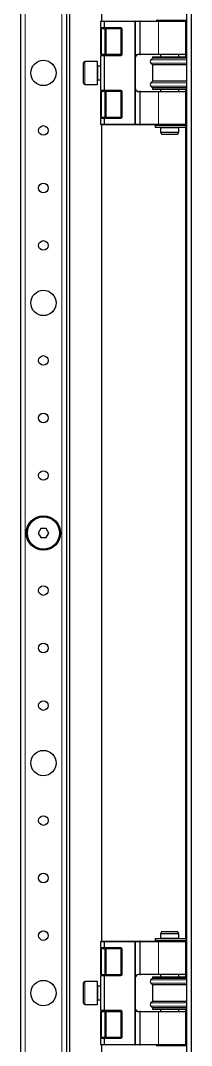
# Model space of a CAD drawing. Header units: millimetres. Extents: x -1275 to 3240, y -1281 to 1219.
# Drawn here: x 317.2 to 391.7, y -444 to 1.6 of the extents above; entities that cross this region are included whole.
import ezdxf

# ---------------------------------------------------------------- set-up
doc = ezdxf.new("R2010")
doc.units = ezdxf.units.MM

msp = doc.modelspace()

# ---------------------------------------------------------------- linework, layer by layer
at = {"color": 7, "linetype": 'Continuous', "lineweight": 25}
for p, q in [((389.74, -898.72), (389.74, 456.28)), ((391.74, -898.72), (391.74, 456.28)), ((338.74, -867.22), (338.74, 424.78)), ((317.24, 396.28), (317.24, -838.72)), ((337.24, 396.28), (337.24, -838.72)), ((352.74, 1.28), (352.74, 306.28)), ((352.24, -1.42), (352.24, 1.08)), ((352.44, 1.28), (353.83, 1.28)), ((353.74, 1.08), (353.74, -1.42)), ((353.83, 1.28), (367.04, 1.28)), ((367.04, 1.28), (369.26, 1.28)), ((367.24, 1.08), (367.24, -43.52)), ((369.54, 1.28), (369.26, 1.28)), ((369.54, 1.28), (377.43, 1.28)), ((389.39, 1.58), (376.4, 1.58)), ((377.43, 1.28), (389.04, 1.28)), ((378.24, 1.53), (378.24, 1.28)), ((378.24, 1.53), (386.24, 1.53)), ((378.74, 1.58), (378.74, 1.53)), ((385.74, 1.53), (385.74, 1.58)), ((386.24, 1.28), (386.24, 1.53)), ((389.24, -13.02), (389.24, 1.08)), ((352.24, -1.42), (352.24, -2.02)), ((352.24, -13.12), (352.24, -2.02)), ((353.87, -1.72), (352.54, -1.72)), ((360.94, -1.72), (353.87, -1.72)), ((354.24, -13.12), (354.24, -2.02)), ((361.24, -13.12), (361.24, -2.02)), ((352.24, -13.12), (352.24, -13.72)), ((369.26, -13.22), (368.74, -13.22)), ((369.26, -13.22), (369.54, -13.22)), ((377.43, -13.22), (369.54, -13.22)), ((389.04, -13.22), (377.43, -13.22)), ((378.24, -13.22), (378.24, -14.22)), ((386.24, -14.22), (386.24, -13.22)), ((344.74, -21.22), (344.74, -16.82)), ((350.74, -16.22), (345.34, -16.22)), ((350.74, -21.22), (350.74, -16.22)), ((352.24, -28.72), (352.24, -13.72)), ((352.54, -13.42), (353.87, -13.42)), ((353.74, -13.72), (353.74, -28.72)), ((353.87, -13.42), (360.94, -13.42)), ((374.74, -14.82), (374.04, -15.5)), ((374.04, -16.93), (374.74, -17.62)), ((374.74, -14.22), (374.74, -14.82)), ((374.74, -14.22), (389.74, -14.22)), ((389.74, -14.82), (374.74, -14.82)), ((374.74, -17.62), (374.74, -24.82)), ((389.74, -17.62), (374.74, -17.62)), ((344.74, -25.62), (344.74, -21.22)), ((350.74, -26.22), (350.74, -21.22)), ((352.24, -18.22), (350.99, -18.22)), ((345.34, -26.22), (350.74, -26.22)), ((350.99, -24.22), (352.24, -24.22)), ((374.74, -24.82), (374.04, -25.5)), ((389.74, -24.82), (374.74, -24.82)), ((352.24, -28.72), (352.24, -29.32)), ((352.24, -40.42), (352.24, -29.32)), ((353.87, -29.02), (352.54, -29.02)), ((360.94, -29.02), (353.87, -29.02)), ((354.24, -40.42), (354.24, -29.32)), ((361.24, -40.42), (361.24, -29.32)), ((368.74, -29.22), (369.26, -29.22)), ((369.54, -29.22), (369.26, -29.22)), ((369.54, -29.22), (377.43, -29.22)), ((374.04, -26.93), (374.74, -27.62)), ((374.74, -27.62), (374.74, -28.22)), ((389.74, -27.62), (374.74, -27.62)), ((374.74, -28.22), (389.74, -28.22)), ((377.43, -29.22), (389.04, -29.22)), ((378.24, -28.22), (378.24, -29.22)), ((386.24, -29.22), (386.24, -28.22)), ((389.24, -43.52), (389.24, -29.42)), ((352.24, -40.42), (352.24, -41.02)), ((352.24, -43.52), (352.24, -41.02)), ((353.83, -43.72), (352.44, -43.72)), ((352.54, -40.72), (353.87, -40.72)), ((352.74, -398.72), (352.74, -43.72)), ((353.74, -41.02), (353.74, -43.52)), ((367.04, -43.72), (353.83, -43.72)), ((353.87, -40.72), (360.94, -40.72)), ((369.26, -43.72), (367.04, -43.72)), ((369.26, -43.72), (369.54, -43.72)), ((377.43, -43.72), (369.54, -43.72)), ((375.87, -44.02), (375.87, -44.92)), ((375.92, -44.02), (375.87, -44.02)), ((389.39, -44.02), (375.92, -44.02)), ((389.04, -43.72), (377.43, -43.72)), ((378.24, -43.72), (378.24, -43.97)), ((378.24, -43.97), (386.24, -43.97)), ((378.74, -43.97), (378.74, -44.02)), ((385.74, -44.02), (385.74, -43.97)), ((386.24, -43.97), (386.24, -43.72)), ((389.39, -44.92), (389.39, -44.02)), ((375.92, -44.92), (375.87, -44.92)), ((389.39, -44.92), (375.92, -44.92)), ((378.24, -44.97), (378.24, -46.97)), ((378.24, -44.97), (386.24, -44.97)), ((378.24, -46.97), (378.82, -47.97)), ((378.24, -46.97), (382.77, -46.97)), ((378.74, -44.92), (378.74, -44.97)), ((382.7, -47.97), (378.82, -47.97)), ((385.67, -47.97), (382.7, -47.97)), ((382.77, -46.97), (386.24, -46.97)), ((385.67, -47.97), (386.24, -46.97)), ((385.74, -44.97), (385.74, -44.92)), ((386.24, -46.97), (386.24, -44.97)), ((326.09, -219.22), (324.93, -221.22)), ((324.93, -221.22), (326.09, -223.22)), ((328.4, -219.22), (326.09, -219.22)), ((329.55, -221.22), (328.4, -219.22)), ((328.4, -223.22), (329.55, -221.22)), ((326.09, -223.22), (328.4, -223.22)), ((378.82, -394.47), (378.24, -395.47)), ((378.24, -395.47), (378.24, -397.47)), ((386.24, -395.47), (378.24, -395.47)), ((378.82, -394.47), (385.67, -394.47)), ((386.24, -395.47), (385.67, -394.47)), ((386.24, -397.47), (386.24, -395.47)), ((352.24, -401.42), (352.24, -398.92)), ((352.44, -398.72), (353.83, -398.72)), ((353.74, -398.92), (353.74, -401.42)), ((353.83, -398.72), (367.04, -398.72)), ((367.04, -398.72), (369.26, -398.72)), ((367.24, -398.92), (367.24, -443.52)), ((369.54, -398.72), (369.26, -398.72)), ((369.54, -398.72), (377.43, -398.72)), ((375.87, -397.52), (375.87, -398.42)), ((375.87, -397.52), (375.92, -397.52)), ((375.87, -398.42), (375.92, -398.42)), ((375.92, -397.52), (389.39, -397.52)), ((375.92, -398.42), (389.39, -398.42)), ((377.43, -398.72), (389.04, -398.72)), ((382.77, -397.47), (378.24, -397.47)), ((378.24, -398.47), (378.24, -398.72)), ((382.77, -398.47), (378.24, -398.47)), ((378.74, -397.47), (378.74, -397.52)), ((378.74, -398.42), (378.74, -398.47)), ((386.24, -397.47), (382.77, -397.47)), ((386.24, -398.47), (382.77, -398.47)), ((385.74, -397.52), (385.74, -397.47)), ((385.74, -398.47), (385.74, -398.42)), ((386.24, -398.72), (386.24, -398.47)), ((389.24, -413.02), (389.24, -398.92)), ((389.39, -398.42), (389.39, -397.52)), ((352.24, -401.42), (352.24, -402.02)), ((352.24, -413.12), (352.24, -402.02)), ((353.87, -401.72), (352.54, -401.72)), ((360.94, -401.72), (353.87, -401.72)), ((354.24, -413.12), (354.24, -402.02)), ((361.24, -413.12), (361.24, -402.02)), ((352.24, -413.12), (352.24, -413.72)), ((352.24, -428.72), (352.24, -413.72)), ((352.54, -413.42), (353.87, -413.42)), ((353.74, -413.72), (353.74, -428.72)), ((353.87, -413.42), (360.94, -413.42)), ((369.26, -413.22), (368.74, -413.22)), ((369.26, -413.22), (369.54, -413.22)), ((377.43, -413.22), (369.54, -413.22)), ((374.74, -414.22), (374.74, -414.82)), ((374.74, -414.22), (389.74, -414.22)), ((389.04, -413.22), (377.43, -413.22)), ((378.24, -413.22), (378.24, -414.22)), ((386.24, -414.22), (386.24, -413.22)), ((344.74, -425.62), (344.74, -416.82)), ((350.74, -416.22), (345.34, -416.22)), ((350.74, -426.22), (350.74, -416.22)), ((352.24, -418.22), (350.99, -418.22)), ((374.74, -414.82), (374.04, -415.5)), ((374.04, -416.93), (374.74, -417.62)), ((389.74, -414.82), (374.74, -414.82)), ((374.74, -417.62), (374.74, -424.82)), ((389.74, -417.62), (374.74, -417.62)), ((345.34, -426.22), (350.74, -426.22)), ((350.99, -424.22), (352.24, -424.22)), ((374.74, -424.82), (374.04, -425.5)), ((374.04, -426.93), (374.74, -427.62)), ((389.74, -424.82), (374.74, -424.82)), ((374.74, -427.62), (374.74, -428.22)), ((389.74, -427.62), (374.74, -427.62)), ((352.24, -428.72), (352.24, -429.32)), ((352.24, -440.42), (352.24, -429.32)), ((353.87, -429.02), (352.54, -429.02)), ((360.94, -429.02), (353.87, -429.02)), ((354.24, -440.42), (354.24, -429.32)), ((361.24, -440.42), (361.24, -429.32)), ((368.74, -429.22), (369.26, -429.22)), ((369.54, -429.22), (369.26, -429.22)), ((369.54, -429.22), (377.43, -429.22)), ((374.74, -428.22), (389.74, -428.22)), ((377.43, -429.22), (389.04, -429.22)), ((378.24, -428.22), (378.24, -429.22)), ((386.24, -429.22), (386.24, -428.22)), ((389.24, -443.52), (389.24, -429.42)), ((352.24, -440.42), (352.24, -441.02)), ((352.24, -443.52), (352.24, -441.02)), ((352.54, -440.72), (353.87, -440.72)), ((353.74, -441.02), (353.74, -443.52)), ((353.87, -440.72), (360.94, -440.72)), ((353.83, -443.72), (352.44, -443.72)), ((352.74, -748.72), (352.74, -443.72)), ((367.04, -443.72), (353.83, -443.72)), ((369.26, -443.72), (367.04, -443.72)), ((369.26, -443.72), (369.54, -443.72)), ((377.43, -443.72), (369.54, -443.72)), ((376.4, -444.02), (389.39, -444.02)), ((389.04, -443.72), (377.43, -443.72)), ((378.24, -443.72), (378.24, -443.97)), ((382.77, -443.97), (378.24, -443.97)), ((378.74, -443.97), (378.74, -444.02)), ((386.24, -443.97), (382.77, -443.97)), ((385.74, -444.02), (385.74, -443.97)), ((386.24, -443.97), (386.24, -443.72))]:
    msp.add_line(p, q, dxfattribs=at)
at = {"color": 8, "linetype": 'Continuous', "lineweight": 18}
for p, q in [((319.24, 396.28), (319.24, -838.72)), ((335.24, 396.28), (335.24, -838.72)), ((353.74, 1.08), (352.24, 1.08)), ((367.04, 1.08), (353.74, 1.08)), ((367.04, 1.08), (367.04, 1.28)), ((367.04, -43.52), (367.04, 1.08)), ((367.04, 1.08), (367.24, 1.08)), ((369.26, 1.08), (367.24, 1.08)), ((369.26, 1.28), (369.26, 1.08)), ((369.26, -13.02), (369.26, 1.08)), ((369.4, 1.08), (369.26, 1.08)), ((377.29, 1.08), (369.4, 1.08)), ((369.4, 1.08), (369.4, -13.02)), ((389.24, 1.08), (377.29, 1.08)), ((377.29, -13.02), (377.29, 1.08)), ((389.14, 1.58), (389.14, 1.26)), ((352.24, -1.42), (353.74, -1.42)), ((352.54, -2.02), (352.24, -2.02)), ((352.54, -1.72), (352.54, -2.02)), ((353.94, -2.02), (352.54, -2.02)), ((352.54, -2.02), (352.54, -13.12)), ((353.74, -1.42), (360.94, -1.42)), ((353.94, -1.72), (353.94, -2.02)), ((354.24, -2.02), (353.94, -2.02)), ((353.94, -13.12), (353.94, -2.02)), ((354.54, -2.02), (354.24, -2.02)), ((354.54, -2.02), (354.54, -1.72)), ((360.94, -2.02), (354.54, -2.02)), ((354.54, -2.02), (354.54, -13.12)), ((360.94, -1.42), (360.94, -1.72)), ((360.94, -2.02), (360.94, -1.72)), ((361.24, -2.02), (360.94, -2.02)), ((360.94, -13.12), (360.94, -2.02)), ((361.54, -2.02), (361.24, -2.02)), ((361.54, -2.02), (361.54, -13.12)), ((352.54, -13.12), (352.24, -13.12)), ((352.54, -13.12), (353.94, -13.12)), ((352.54, -13.12), (352.54, -13.42)), ((353.94, -13.12), (353.94, -13.42)), ((354.24, -13.12), (353.94, -13.12)), ((354.54, -13.12), (354.24, -13.12)), ((354.54, -13.42), (354.54, -13.12)), ((354.54, -13.12), (360.94, -13.12)), ((360.94, -13.42), (360.94, -13.12)), ((361.24, -13.12), (360.94, -13.12)), ((361.54, -13.12), (361.24, -13.12)), ((368.74, -13.02), (369.26, -13.02)), ((368.74, -13.02), (368.74, -13.22)), ((369.4, -13.02), (369.26, -13.02)), ((369.26, -13.02), (369.26, -13.22)), ((369.4, -13.02), (377.29, -13.02)), ((377.29, -13.02), (389.24, -13.02)), ((389.14, -13.19), (389.14, -14.22)), ((345.34, -16.22), (345.34, -21.22)), ((353.74, -13.72), (352.24, -13.72)), ((360.94, -13.72), (353.74, -13.72)), ((360.94, -13.42), (360.94, -13.72)), ((389.74, -15.5), (374.04, -15.5)), ((389.74, -16.93), (374.04, -16.93)), ((345.34, -21.22), (345.34, -26.22)), ((350.99, -18.22), (350.99, -24.22)), ((389.74, -25.5), (374.04, -25.5)), ((352.24, -28.72), (353.74, -28.72)), ((352.54, -29.32), (352.24, -29.32)), ((352.54, -29.32), (352.54, -29.02)), ((353.94, -29.32), (352.54, -29.32)), ((352.54, -29.32), (352.54, -40.42)), ((353.74, -28.72), (360.94, -28.72)), ((353.94, -29.32), (353.94, -29.02)), ((353.94, -40.42), (353.94, -29.32)), ((353.94, -29.32), (354.24, -29.32)), ((354.24, -29.32), (354.54, -29.32)), ((354.54, -29.32), (354.54, -29.02)), ((360.94, -29.32), (354.54, -29.32)), ((354.54, -29.32), (354.54, -40.42)), ((360.94, -29.02), (360.94, -28.72)), ((360.94, -29.32), (360.94, -29.02)), ((360.94, -29.32), (361.24, -29.32)), ((360.94, -40.42), (360.94, -29.32)), ((361.24, -29.32), (361.54, -29.32)), ((361.54, -29.32), (361.54, -40.42)), ((368.74, -29.22), (368.74, -29.42)), ((369.26, -29.42), (368.74, -29.42)), ((369.26, -29.22), (369.26, -29.42)), ((369.26, -43.52), (369.26, -29.42)), ((369.26, -29.42), (369.4, -29.42)), ((369.4, -29.42), (369.4, -43.52)), ((377.29, -29.42), (369.4, -29.42)), ((389.74, -26.93), (374.04, -26.93)), ((377.29, -43.52), (377.29, -29.42)), ((389.24, -29.42), (377.29, -29.42)), ((389.14, -28.22), (389.14, -29.24)), ((352.24, -40.42), (352.54, -40.42)), ((353.74, -41.02), (352.24, -41.02)), ((352.24, -43.52), (353.74, -43.52)), ((352.54, -40.72), (352.54, -40.42)), ((352.54, -40.42), (353.94, -40.42)), ((360.94, -41.02), (353.74, -41.02)), ((353.74, -43.52), (367.04, -43.52)), ((353.94, -40.72), (353.94, -40.42)), ((354.24, -40.42), (353.94, -40.42)), ((354.54, -40.42), (354.24, -40.42)), ((354.54, -40.72), (354.54, -40.42)), ((354.54, -40.42), (360.94, -40.42)), ((360.94, -40.72), (360.94, -40.42)), ((361.24, -40.42), (360.94, -40.42)), ((360.94, -41.02), (360.94, -40.72)), ((361.54, -40.42), (361.24, -40.42)), ((367.04, -43.72), (367.04, -43.52)), ((367.24, -43.52), (367.04, -43.52)), ((367.24, -43.52), (369.26, -43.52)), ((369.26, -43.52), (369.4, -43.52)), ((369.26, -43.52), (369.26, -43.72)), ((369.4, -43.52), (377.29, -43.52)), ((375.92, -44.92), (375.92, -44.02)), ((377.29, -43.52), (389.24, -43.52)), ((389.14, -43.69), (389.14, -44.02)), ((389.14, -44.92), (389.14, -397.52)), ((353.74, -398.92), (352.24, -398.92)), ((367.04, -398.92), (353.74, -398.92)), ((367.04, -398.92), (367.04, -398.72)), ((367.04, -443.52), (367.04, -398.92)), ((367.04, -398.92), (367.24, -398.92)), ((369.26, -398.92), (367.24, -398.92)), ((369.26, -398.72), (369.26, -398.92)), ((369.26, -413.02), (369.26, -398.92)), ((369.4, -398.92), (369.26, -398.92)), ((377.29, -398.92), (369.4, -398.92)), ((369.4, -398.92), (369.4, -413.02)), ((375.92, -397.52), (375.92, -398.42)), ((389.24, -398.92), (377.29, -398.92)), ((377.29, -413.02), (377.29, -398.92)), ((389.14, -398.42), (389.14, -398.74)), ((352.24, -401.42), (353.74, -401.42)), ((352.54, -402.02), (352.24, -402.02)), ((352.54, -401.72), (352.54, -402.02)), ((353.94, -402.02), (352.54, -402.02)), ((352.54, -402.02), (352.54, -413.12)), ((353.74, -401.42), (360.94, -401.42)), ((353.94, -401.72), (353.94, -402.02)), ((353.94, -413.12), (353.94, -402.02)), ((354.24, -402.02), (353.94, -402.02)), ((354.54, -402.02), (354.24, -402.02)), ((354.54, -402.02), (354.54, -401.72)), ((360.94, -402.02), (354.54, -402.02)), ((354.54, -402.02), (354.54, -413.12)), ((360.94, -401.42), (360.94, -401.72)), ((360.94, -402.02), (360.94, -401.72)), ((360.94, -413.12), (360.94, -402.02)), ((361.24, -402.02), (360.94, -402.02)), ((361.54, -402.02), (361.24, -402.02)), ((361.54, -402.02), (361.54, -413.12)), ((352.54, -413.12), (352.24, -413.12)), ((353.74, -413.72), (352.24, -413.72)), ((352.54, -413.12), (352.54, -413.42)), ((352.54, -413.12), (353.94, -413.12)), ((360.94, -413.72), (353.74, -413.72)), ((353.94, -413.12), (353.94, -413.42)), ((354.24, -413.12), (353.94, -413.12)), ((354.54, -413.12), (354.24, -413.12)), ((354.54, -413.42), (354.54, -413.12)), ((354.54, -413.12), (360.94, -413.12)), ((360.94, -413.42), (360.94, -413.12)), ((361.24, -413.12), (360.94, -413.12)), ((360.94, -413.42), (360.94, -413.72)), ((361.54, -413.12), (361.24, -413.12)), ((368.74, -413.02), (369.26, -413.02)), ((368.74, -413.02), (368.74, -413.22)), ((369.4, -413.02), (369.26, -413.02)), ((369.26, -413.02), (369.26, -413.22)), ((369.4, -413.02), (377.29, -413.02)), ((377.29, -413.02), (389.24, -413.02)), ((389.14, -413.19), (389.14, -414.22)), ((345.34, -416.22), (345.34, -426.22)), ((350.99, -418.22), (350.99, -421.22)), ((389.74, -415.5), (374.04, -415.5)), ((389.74, -416.93), (374.04, -416.93)), ((350.99, -421.22), (350.99, -424.22)), ((389.74, -425.5), (374.04, -425.5)), ((389.74, -426.93), (374.04, -426.93)), ((352.24, -428.72), (353.74, -428.72)), ((352.54, -429.32), (352.24, -429.32)), ((352.54, -429.32), (352.54, -429.02)), ((353.94, -429.32), (352.54, -429.32)), ((352.54, -429.32), (352.54, -440.42)), ((353.74, -428.72), (360.94, -428.72)), ((353.94, -429.32), (353.94, -429.02)), ((353.94, -429.32), (354.24, -429.32)), ((353.94, -440.42), (353.94, -429.32)), ((354.24, -429.32), (354.54, -429.32)), ((354.54, -429.32), (354.54, -429.02)), ((360.94, -429.32), (354.54, -429.32)), ((354.54, -429.32), (354.54, -440.42)), ((360.94, -429.02), (360.94, -428.72)), ((360.94, -429.32), (360.94, -429.02)), ((360.94, -429.32), (361.24, -429.32)), ((360.94, -440.42), (360.94, -429.32)), ((361.24, -429.32), (361.54, -429.32)), ((361.54, -429.32), (361.54, -440.42)), ((368.74, -429.22), (368.74, -429.42)), ((369.26, -429.42), (368.74, -429.42)), ((369.26, -429.22), (369.26, -429.42)), ((369.26, -429.42), (369.4, -429.42)), ((369.26, -443.52), (369.26, -429.42)), ((377.29, -429.42), (369.4, -429.42)), ((369.4, -429.42), (369.4, -443.52)), ((377.29, -443.52), (377.29, -429.42)), ((389.24, -429.42), (377.29, -429.42)), ((389.14, -428.22), (389.14, -429.24)), ((352.24, -440.42), (352.54, -440.42)), ((353.74, -441.02), (352.24, -441.02)), ((352.54, -440.72), (352.54, -440.42)), ((352.54, -440.42), (353.94, -440.42)), ((360.94, -441.02), (353.74, -441.02)), ((353.94, -440.72), (353.94, -440.42)), ((354.24, -440.42), (353.94, -440.42)), ((354.54, -440.42), (354.24, -440.42)), ((354.54, -440.72), (354.54, -440.42)), ((354.54, -440.42), (360.94, -440.42)), ((360.94, -440.72), (360.94, -440.42)), ((361.24, -440.42), (360.94, -440.42)), ((360.94, -441.02), (360.94, -440.72)), ((361.54, -440.42), (361.24, -440.42)), ((352.24, -443.52), (353.74, -443.52)), ((353.74, -443.52), (367.04, -443.52)), ((367.04, -443.72), (367.04, -443.52)), ((367.24, -443.52), (367.04, -443.52)), ((367.24, -443.52), (369.26, -443.52)), ((369.26, -443.52), (369.4, -443.52)), ((369.26, -443.52), (369.26, -443.72)), ((369.4, -443.52), (377.29, -443.52)), ((377.29, -443.52), (389.24, -443.52)), ((389.14, -443.69), (389.14, -444.02))]:
    msp.add_line(p, q, dxfattribs=at)
at = {"color": 7, "linetype": 'Continuous', "lineweight": 25}
for centre, radius in [((327.24, -21.22), 5.5), ((327.24, -46.22), 2.1), ((327.24, -71.22), 2.1), ((327.24, -96.22), 2.1), ((327.24, -121.22), 5.5), ((327.24, -146.22), 2.1), ((327.24, -171.22), 2.1), ((327.24, -196.22), 2.1), ((327.24, -221.22), 7.5), ((327.24, -221.22), 7), ((327.24, -246.22), 2.1), ((327.24, -271.22), 2.1), ((327.24, -296.22), 2.1), ((327.24, -321.22), 5.5), ((327.24, -346.22), 2.1), ((327.24, -371.22), 2.1), ((327.24, -396.22), 2.1), ((327.24, -421.22), 5.5)]:
    msp.add_circle(centre, radius, dxfattribs=at)
for centre, radius, start, end in [((352.44, 1.08), 0.2, 90, 180), ((367.04, 1.08), 0.2, 0, 90), ((389.04, 1.08), 0.2, 0, 90), ((352.54, -1.42), 0.3, 180, 270), ((353.94, -2.02), 0.3, 0, 90), ((360.94, -2.02), 0.3, 0, 90), ((353.94, -13.12), 0.3, 270, 0), ((360.94, -13.12), 0.3, 270, 0), ((368.74, -14.72), 1.5, 90, 180), ((389.04, -13.02), 0.2, 270, 0), ((345.34, -16.82), 0.6, 90, 180), ((352.54, -13.72), 0.3, 90, 180), ((374.74, -16.22), 1, 134.427, 225.573), ((350.99, -17.97), 0.25, 180, 270), ((345.34, -25.62), 0.6, 180, 270), ((350.99, -24.47), 0.25, 90, 180), ((374.74, -26.22), 1, 134.427, 225.573), ((352.54, -28.72), 0.3, 180, 270), ((353.94, -29.32), 0.3, 0, 90), ((360.94, -29.32), 0.3, 0, 90), ((368.74, -27.72), 1.5, 180, 270), ((389.04, -29.42), 0.2, 0, 90), ((352.54, -41.02), 0.3, 90, 180), ((352.44, -43.52), 0.2, 180, 270), ((353.94, -40.42), 0.3, 270, 0), ((360.94, -40.42), 0.3, 270, 0), ((367.04, -43.52), 0.2, 270, 0), ((389.04, -43.52), 0.2, 270, 0), ((352.44, -398.92), 0.2, 90, 180), ((367.04, -398.92), 0.2, 0, 90), ((389.04, -398.92), 0.2, 0, 90), ((352.54, -401.42), 0.3, 180, 270), ((353.94, -402.02), 0.3, 0, 90), ((360.94, -402.02), 0.3, 0, 90), ((352.54, -413.72), 0.3, 90, 180), ((353.94, -413.12), 0.3, 270, 0), ((360.94, -413.12), 0.3, 270, 0), ((368.74, -414.72), 1.5, 90, 180), ((389.04, -413.02), 0.2, 270, 0), ((345.34, -416.82), 0.6, 90, 180), ((350.99, -417.97), 0.25, 180, 270), ((374.74, -416.22), 1, 134.427, 225.573), ((345.34, -425.62), 0.6, 180, 270), ((350.99, -424.47), 0.25, 90, 180), ((368.74, -427.72), 1.5, 180, 270), ((374.74, -426.22), 1, 134.427, 225.573), ((352.54, -428.72), 0.3, 180, 270), ((353.94, -429.32), 0.3, 0, 90), ((360.94, -429.32), 0.3, 0, 90), ((389.04, -429.42), 0.2, 0, 90), ((352.54, -441.02), 0.3, 90, 180), ((353.94, -440.42), 0.3, 270, 0), ((360.94, -440.42), 0.3, 270, 0), ((352.44, -443.52), 0.2, 180, 270), ((367.04, -443.52), 0.2, 270, 0), ((389.04, -443.52), 0.2, 270, 0)]:
    msp.add_arc(centre, radius, start, end, dxfattribs=at)
at = {"color": 8, "linetype": 'Continuous', "lineweight": 18}
for centre, radius, start, end in [((369.58, 1.11), 0.179, 101.4218, 188.0495), ((377.47, 1.11), 0.179, 101.4218, 188.0495), ((360.94, -2.02), 0.6, 0, 90), ((360.94, -13.12), 0.6, 270, 0), ((368.74, -14.72), 1.7, 90, 151.9275), ((369.58, -13.04), 0.179, 171.9505, 258.5782), ((377.47, -13.04), 0.179, 171.9505, 258.5782), ((360.94, -29.32), 0.6, 0, 90), ((368.74, -27.72), 1.7, 208.0725, 270), ((369.58, -29.39), 0.179, 101.4218, 188.0495), ((377.47, -29.39), 0.179, 101.4218, 188.0495), ((360.94, -40.42), 0.6, 270, 0), ((369.58, -43.54), 0.179, 171.9505, 258.5782), ((377.47, -43.54), 0.179, 171.9505, 258.5782), ((369.58, -398.89), 0.179, 101.4218, 188.0495), ((377.47, -398.89), 0.179, 101.4218, 188.0495), ((360.94, -402.02), 0.6, 0, 90), ((360.94, -413.12), 0.6, 270, 0), ((368.74, -414.72), 1.7, 90, 151.9275), ((369.58, -413.04), 0.179, 171.9505, 258.5782), ((377.47, -413.04), 0.179, 171.9505, 258.5782), ((360.94, -429.32), 0.6, 0, 90), ((368.74, -427.72), 1.7, 208.0725, 270), ((369.58, -429.39), 0.179, 101.4218, 188.0495), ((377.47, -429.39), 0.179, 101.4218, 188.0495), ((360.94, -440.42), 0.6, 270, 0), ((369.58, -443.54), 0.179, 171.9505, 258.5782), ((377.47, -443.54), 0.179, 171.9505, 258.5782)]:
    msp.add_arc(centre, radius, start, end, dxfattribs=at)
at = {"color": 7, "linetype": 'Continuous', "lineweight": 25}
for centre, major_axis, start_param, end_param in [((353.83, 1.08), (0, 0.2), 0, 1.570796), ((353.87, -1.42), (0, 0.3), 1.570796, 3.141593), ((353.87, -13.72), (0, 0.3), 0, 1.570796), ((353.87, -28.72), (0, 0.3), 1.570796, 3.141593), ((353.87, -41.02), (0, 0.3), 0, 1.570796), ((353.83, -43.52), (0, 0.2), 1.570796, 3.141593), ((353.83, -398.92), (0, 0.2), 0, 1.570796), ((353.87, -401.42), (0, 0.3), 1.570796, 3.141593), ((353.87, -413.72), (0, 0.3), 0, 1.570796), ((353.87, -428.72), (0, 0.3), 1.570796, 3.141593), ((353.87, -441.02), (0, 0.3), 0, 1.570796), ((353.83, -443.52), (0, 0.2), 1.570796, 3.141593)]:
    msp.add_ellipse(centre, major_axis=major_axis, ratio=0.414214, start_param=start_param, end_param=end_param, dxfattribs=at)

doc.saveas('drawing.dxf')
